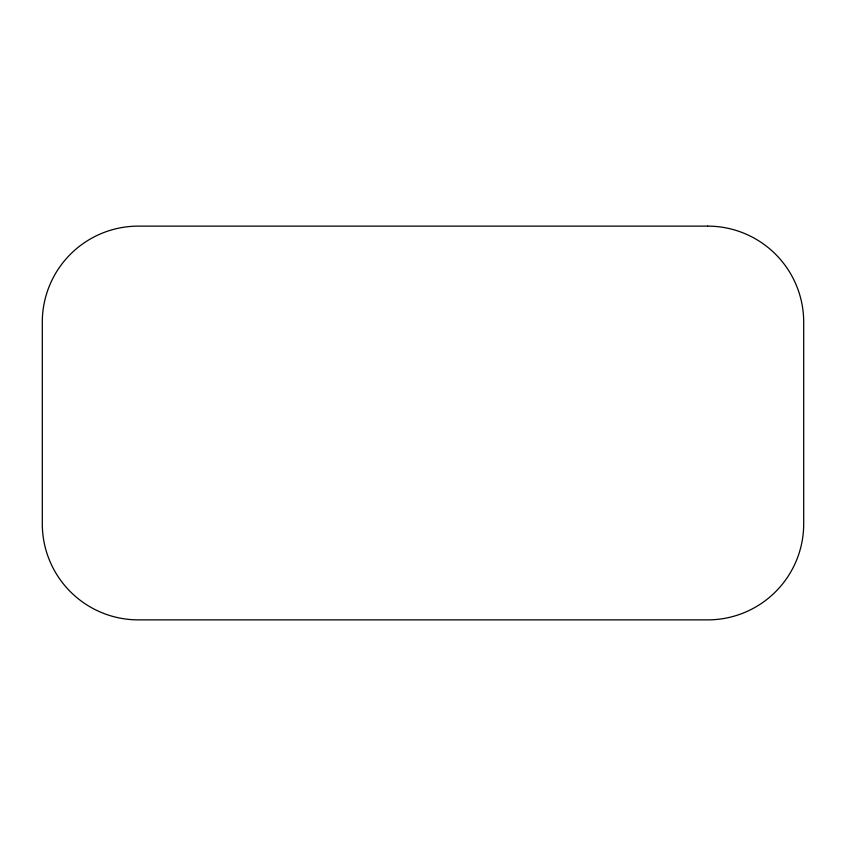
<?xml version="1.0" encoding="UTF-8"?>
<svg xmlns="http://www.w3.org/2000/svg" width="846" height="846" viewBox="0 0 846 846"><rect width="100%" height="100%" fill="white"/><g stroke="black" fill="none" stroke-linecap="round" stroke-linejoin="round"><path stroke-width="1.27" d="M707.668 226.125L138.332 226.125A96.032 96.032 0 0 0 42.3 322.167L42.3 523.833A96.032 96.032 0 0 0 138.332 619.875L707.668 619.875A96.032 96.032 0 0 0 803.7 523.833L803.7 322.167A96.032 96.032 0 0 0 707.668 226.125"/></g></svg>
